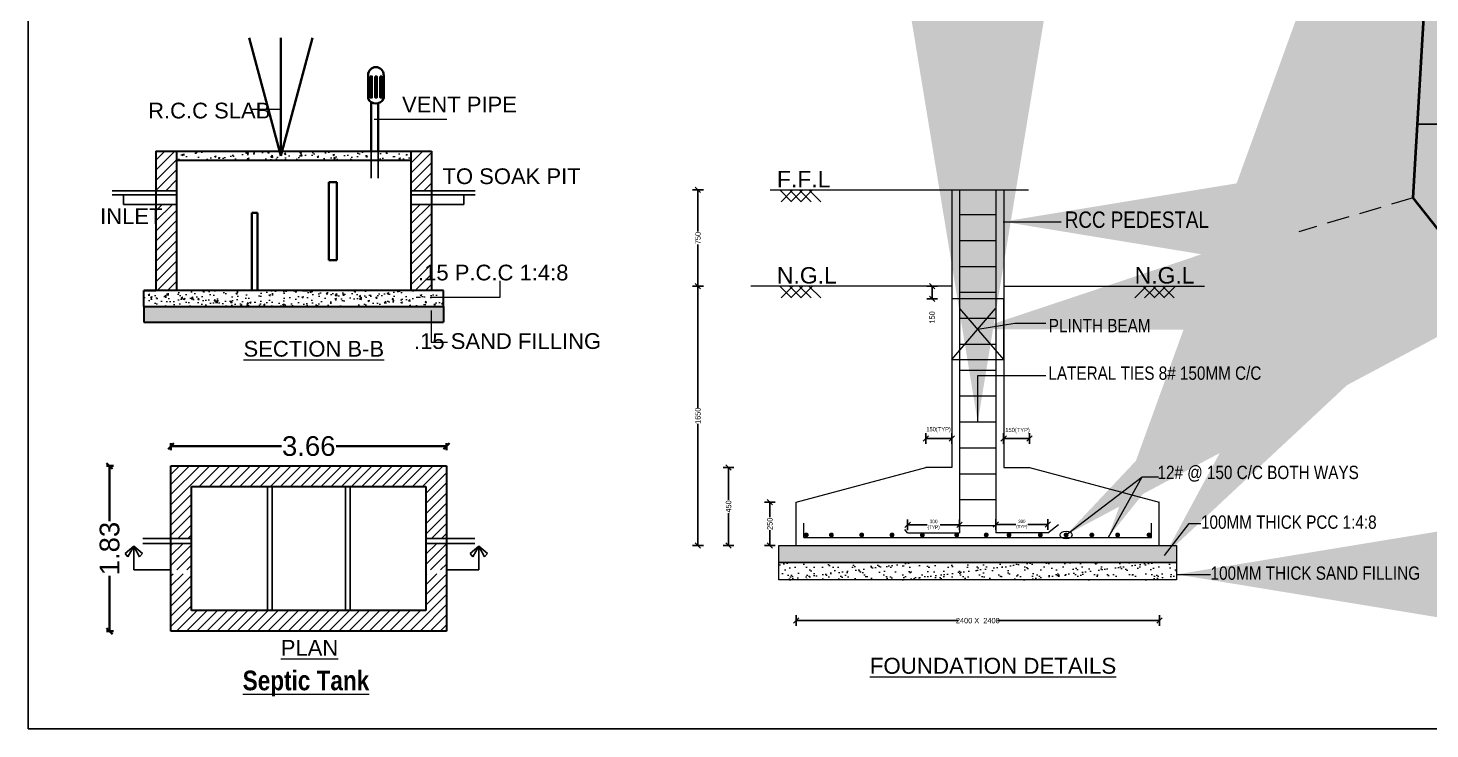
# Model space of a CAD drawing. Header units: metres. Extents: x 2792 to 3145, y -72 to 111.
# Drawn here: x 2791.7 to 2870, y -72 to -32.8 of the extents above; entities that cross this region are included whole.
import ezdxf
from ezdxf.enums import TextEntityAlignment as Align

# ---------------------------------------------------------------- set-up
doc = ezdxf.new("R2010")
doc.units = ezdxf.units.M
doc.header["$MEASUREMENT"] = 0
doc.header["$PDMODE"] = 35
doc.linetypes.add('HIDDEN', pattern=[0.375, 0.25, -0.125])
doc.linetypes.add('HIDDEN2', pattern=[4.7625, 3.175, -1.5875])
for name, color, linetype in [('A-HATC-WALL-200', 8, 'Continuous'), ('BLK_1_LVL_0_REAR_SETBACK', 11, 'Continuous'), ('K60 SILENCER', 6, 'Continuous'), ('plinth', 7, 'Continuous'), ('PLOT_BOUNDARY', 70, 'Continuous'), ('RWH_1', 130, 'Continuous'), ('THIN', 8, 'Continuous')]:
    doc.layers.add(name, color=color, linetype=linetype)
for name, color, linetype, lineweight in [('DIMENSION', 2, 'Continuous', 35), ('FMB', 1, 'Continuous', 35), ('FMB DIM', 3, 'Continuous', 25), ('hatch', 251, 'Continuous', 0), ('Text', 7, 'Continuous', 5), ('WALL', 7, 'Continuous', 30)]:
    doc.layers.add(name, color=color, linetype=linetype, lineweight=lineweight)
doc.styles.add('jt', font='arial.ttf')
doc.styles.add('RD', font='ARIALN.TTF', dxfattribs={"height": 2})
doc.styles.add('SKR', font='ARIALN.TTF')
doc.styles.get("Standard").update_dxf_attribs({"font": 'arial.ttf'})
doc.styles.add('style1', font='times.ttf', dxfattribs={"height": 11})
doc.dimstyles.new('AAAA', dxfattribs={"dimtxt": 300, "dimasz": 230, "dimexe": 500, "dimexo": 300, "dimgap": 75, "dimtad": 1, "dimdec": 1, "dimdsep": 46, "dimtxsty": 'style1', "dimblk": 'ARCHTICK', "dimcen": 2.5, "dimdle": 500, "dimclrd": 254, "dimclre": 254, "dimadec": 0, "dimazin": 0, "dimtm": 1e-09, "dimtfac": 0.5, "dimtdec": 1, "dimtix": 1, "dimtofl": 0, "dimtmove": 2, "dimatfit": 0, "dimfxl": 0, "dimtolj": 1, "dimtzin": 0, "dimlwd": 0, "dimlwe": 0, "dimarcsym": 0})
doc.dimstyles.new('FMB', dxfattribs={"dimtxt": 2, "dimasz": 0.15, "dimexe": 0.15, "dimexo": 0.15, "dimgap": 0.05, "dimtad": 1, "dimdec": 1, "dimzin": 1, "dimdsep": 46, "dimtxsty": 'RD', "dimblk": 'OBLIQUE', "dimcen": 2.5, "dimdle": 0.15, "dimse1": 1, "dimse2": 1, "dimsd1": 1, "dimsd2": 1, "dimclrd": 5, "dimclre": 5, "dimadec": 0, "dimazin": 0, "dimtfac": 1, "dimtdec": 1, "dimtmove": 0, "dimatfit": 3, "dimldrblk": 'OBLIQUE', "dimfxl": 0, "dimlwd": -1, "dimlwe": -1, "dimarcsym": 0})
doc.dimstyles.new('grid dim-2', dxfattribs={"dimtxt": 450, "dimasz": 250, "dimexe": 150, "dimexo": 125, "dimgap": 100, "dimtad": 1, "dimdec": 0, "dimdsep": 46, "dimtxsty": 'style1', "dimblk": 'ARCHTICK', "dimcen": 0, "dimdle": 150, "dimclrd": 254, "dimclre": 254, "dimadec": 0, "dimazin": 0, "dimtm": 1e-09, "dimtfac": 0.5, "dimtdec": 0, "dimtix": 1, "dimtofl": 0, "dimtmove": 0, "dimatfit": 0, "dimfxl": 0, "dimtolj": 1, "dimtzin": 0, "dimlwd": 0, "dimlwe": 0, "dimarcsym": 0})
doc.dimstyles.new('grid dim-4', dxfattribs={"dimtxt": 300, "dimasz": 150, "dimexe": 100, "dimexo": 100, "dimgap": 50, "dimtad": 1, "dimdec": 0, "dimdsep": 46, "dimtxsty": 'style1', "dimblk": 'ARCHTICK', "dimcen": 0, "dimdle": 100, "dimclrd": 254, "dimclre": 254, "dimadec": 0, "dimazin": 0, "dimtm": 1e-09, "dimtfac": 0.5, "dimtdec": 0, "dimtix": 1, "dimtofl": 0, "dimtmove": 0, "dimatfit": 0, "dimfxl": 0, "dimtolj": 1, "dimtzin": 0, "dimlwd": 0, "dimlwe": 0, "dimarcsym": 0})
doc.dimstyles.new('jt', dxfattribs={"dimtxt": 8, "dimasz": 6, "dimexe": 5.5, "dimexo": 8, "dimgap": 2.5, "dimtad": 0, "dimdec": 1, "dimzin": 3, "dimdsep": 46, "dimlunit": 4, "dimtxsty": 'jt', "dimblk": 'OBLIQUE', "dimcen": 0, "dimclrd": 5, "dimclre": 5, "dimclrt": 256, "dimadec": 1, "dimazin": 0, "dimtfac": 1, "dimtdec": 1, "dimtix": 1, "dimtofl": 0, "dimtmove": 0, "dimatfit": 3, "dimldrblk": 'OPEN30', "dimfxl": 0, "dimfrac": 1, "dimtolj": 1, "dimtzin": 0, "dimlwd": 15, "dimlwe": 15, "dimarcsym": 0})
doc.dimstyles.new('SKR12', dxfattribs={"dimtxt": 0.3, "dimasz": 0.3, "dimexe": 0.3, "dimexo": 0.0625, "dimgap": 0.09, "dimtad": 0, "dimzin": 0, "dimdsep": 46, "dimtxsty": 'SKR', "dimblk": 'OBLIQUE', "dimcen": 0.09, "dimclrd": 8, "dimclre": 8, "dimadec": 0, "dimazin": 0, "dimtfac": 1, "dimtofl": 0, "dimtmove": 2, "dimatfit": 3, "dimfxl": 0, "dimtolj": 1, "dimtzin": 0, "dimarcsym": 0})
pattern_1 = [(45, (-16905.7839, -10291.62363), (-0.257799338, 0.257799338), [])]
pattern_2 = [(45, (-16888.9839, -10291.62363), (-0.257799338, 0.257799338), [])]
pattern_3 = [(50, (-351.0795, -529.0571), (0.8368035, -0.0732108), [0.0875, -0.9625]), (355, (-351.0795, -529.0571), (-0.16187655, 0.8775575), [0.07, -0.77]), (100.45144, (-351.0098, -529.0632), (0.674927, 0.8043466), [0.07436355, -0.8179991]), (46.1842, (-351.0795, -528.8238), (1.2451148, -0.1931058), [0.13125, -1.44375]), (96.63564, (-350.9757, -528.8399), (1.0904389, 1.1364717), [0.1115454, -1.2269993]), (351.18416, (-351.0795, -528.8238), (1.0904389, 1.1364717), [0.105, -1.155]), (21, (-350.9628, -528.8821), (0.69639154, -0.469722), [0.0875, -0.9625]), (326, (-350.9628, -528.8821), (0.2838679, 0.84600835), [0.07, -0.77]), (71.45144, (-350.9048, -528.92125), (0.9802594, 0.3762863), [0.07436355, -0.8179991]), (37.5, (-351.0795, -529.0571), (0.0141865, 0.38837615), [0, -0.76066664, 0, -0.78166664, 0, -0.77291664]), (7.5, (-351.0795, -529.0571), (0.30691445, 0.46014698), [0, -0.44566665, 0, -0.74316664, 0, -0.29458332]), (327.5, (-351.33967, -529.0571), (0.62279282, -0.02631402), [0, -0.29166666, 0, -0.90999997, 0, -1.20749996]), (317.5, (-351.45633, -529.0571), (0.68038384, 0.11678914), [0, -0.37916665, 0, -0.6043333, 0, -0.85749997])]

# ---------------------------------------------------------------- blocks, each defined once
blk = doc.blocks.new('*D146')
at = {"layer": 'Defpoints', "color": 0}
for p in [(2870.534, -5.894), (2871.236, -5.935), (2869.099, -42.272)]:
    blk.add_point(p, dxfattribs=at)
at = {"layer": 'FMB DIM', "color": 0, "insert": (2868.396, -24), "char_height": 2, "attachment_point": 5, "rotation": 86.63399, "style": 'RD'}
blk.add_mtext('36.4', dxfattribs=at)
blk = doc.blocks.new('_Oblique')
at = {"color": 0, "linetype": 'ByBlock', "lineweight": -2}
blk.add_line((-0.5, -0.5), (0.5, 0.5), dxfattribs=at)
blk = doc.blocks.new('*D147')
at = {"layer": 'Defpoints', "color": 0}
for p in [(2869.099, -42.272), (2883.369, -60.31), (2881.1, -62.105)]:
    blk.add_point(p, dxfattribs=at)
at = {"layer": 'FMB DIM', "color": 0, "insert": (2874.804, -52.422), "char_height": 2, "attachment_point": 5, "rotation": 308.34967, "style": 'RD'}
blk.add_mtext('23.0', dxfattribs=at)
blk = doc.blocks.new('_Open30')
at = {"color": 0, "linetype": 'Continuous', "lineweight": -2}
for p, q in [((-1, 0.268), (0, 0)), ((0, 0), (-1, -0.268)), ((0, 0), (-1, 0))]:
    blk.add_line(p, q, dxfattribs=at)
blk = doc.blocks.new('_ArchTick')
at = {"color": 0, "linetype": 'ByBlock', "const_width": 0.15}
blk.add_lwpolyline([(-0.5, -0.5), (0.5, 0.5)], dxfattribs=at)
blk = doc.blocks.new('*D265')
at = {"color": 8, "lineweight": -2, "ltscale": 5}
for p, q in [((2841.883, -56.025), (2841.883, -55.425)), ((2843.332, -56.025), (2843.332, -55.425)), ((2841.883, -55.725), (2843.332, -55.725))]:
    blk.add_line(p, q, dxfattribs=at)
at = {"layer": 'Defpoints', "color": 0, "ltscale": 5}
for p in [(2843.332, -55.725), (2841.883, -57.357), (2843.332, -57.357)]:
    blk.add_point(p, dxfattribs=at)
at = {"color": 8, "lineweight": -2, "ltscale": 5, "xscale": 0.3, "yscale": 0.3, "zscale": 0.3, "rotation": 180}
blk.add_blockref('_Oblique', (2841.883, -55.725), dxfattribs=at)
at = {"color": 8, "lineweight": -2, "ltscale": 5, "xscale": 0.3, "yscale": 0.3, "zscale": 0.3}
blk.add_blockref('_Oblique', (2843.332, -55.725), dxfattribs=at)
at = {"color": 0, "lineweight": 9, "ltscale": 5, "insert": (2842.594, -55.245), "char_height": 0.3, "attachment_point": 5, "style": 'SKR'}
blk.add_mtext('\\A1;{\\H0.77778x;150(TYP)}', dxfattribs=at)
blk = doc.blocks.new('*D266')
at = {"color": 8, "lineweight": -2, "ltscale": 5}
for p, q in [((2846.23, -56.025), (2846.23, -55.425)), ((2847.68, -56.025), (2847.68, -55.425)), ((2847.68, -55.725), (2846.23, -55.725))]:
    blk.add_line(p, q, dxfattribs=at)
at = {"layer": 'Defpoints', "color": 0, "ltscale": 5}
for p in [(2846.23, -55.725), (2846.23, -57.357), (2847.68, -57.357)]:
    blk.add_point(p, dxfattribs=at)
at = {"color": 8, "lineweight": -2, "ltscale": 5, "xscale": 0.3, "yscale": 0.3, "zscale": 0.3, "rotation": 180}
blk.add_blockref('_Oblique', (2846.23, -55.725), dxfattribs=at)
at = {"color": 8, "lineweight": -2, "ltscale": 5, "xscale": 0.3, "yscale": 0.3, "zscale": 0.3}
blk.add_blockref('_Oblique', (2847.68, -55.725), dxfattribs=at)
at = {"color": 0, "lineweight": 9, "ltscale": 5, "insert": (2847.005, -55.287), "char_height": 0.3, "attachment_point": 5, "style": 'SKR'}
blk.add_mtext('\\A1;{\\H0.77778x;150(TYP)}', dxfattribs=at)
blk = doc.blocks.new('*D267')
at = {"color": 8, "lineweight": -2, "ltscale": 5}
for p, q in [((2833.473, -59.289), (2832.873, -59.289)), ((2833.173, -59.289), (2833.173, -60.133)), ((2833.173, -61.704), (2833.173, -60.86)), ((2833.473, -61.704), (2832.873, -61.704))]:
    blk.add_line(p, q, dxfattribs=at)
at = {"layer": 'Defpoints', "color": 0, "ltscale": 5}
for p in [(2833.173, -59.289), (2833.881, -59.289), (2833.675, -61.704)]:
    blk.add_point(p, dxfattribs=at)
at = {"color": 8, "lineweight": -2, "ltscale": 5, "xscale": 0.3, "yscale": 0.3, "zscale": 0.3}
for p, rotation in [((2833.173, -59.289), 90), ((2833.173, -61.704), 270)]:
    blk.add_blockref('_Oblique', p, dxfattribs=dict(at, rotation=rotation))
at = {"color": 0, "lineweight": 9, "ltscale": 5, "insert": (2833.173, -60.497), "char_height": 0.3, "attachment_point": 5, "rotation": 90, "style": 'SKR'}
blk.add_mtext('\\A1;250', dxfattribs=at)
blk = doc.blocks.new('*D268')
at = {"color": 8, "lineweight": -2, "ltscale": 5}
for p, q in [((2831.165, -57.357), (2830.565, -57.357)), ((2830.865, -57.357), (2830.865, -59.164)), ((2830.865, -61.704), (2830.865, -59.897)), ((2831.165, -61.704), (2830.565, -61.704))]:
    blk.add_line(p, q, dxfattribs=at)
at = {"layer": 'Defpoints', "color": 0, "ltscale": 5}
for p in [(2830.865, -57.357), (2841.689, -57.357), (2833.675, -61.704)]:
    blk.add_point(p, dxfattribs=at)
at = {"color": 8, "lineweight": -2, "ltscale": 5, "xscale": 0.3, "yscale": 0.3, "zscale": 0.3}
for p, rotation in [((2830.865, -57.357), 90), ((2830.865, -61.704), 270)]:
    blk.add_blockref('_Oblique', p, dxfattribs=dict(at, rotation=rotation))
at = {"color": 0, "lineweight": 9, "ltscale": 5, "insert": (2830.865, -59.531), "char_height": 0.3, "attachment_point": 5, "rotation": 90, "style": 'SKR'}
blk.add_mtext('\\A1;450', dxfattribs=at)
blk = doc.blocks.new('*D269')
at = {"color": 8, "lineweight": -2, "ltscale": 5}
for p, q in [((2829.456, -47.212), (2828.856, -47.212)), ((2829.156, -47.212), (2829.156, -54.013)), ((2829.156, -61.704), (2829.156, -54.904)), ((2829.456, -61.704), (2828.856, -61.704))]:
    blk.add_line(p, q, dxfattribs=at)
at = {"layer": 'Defpoints', "color": 0, "ltscale": 5}
for p in [(2829.156, -47.212), (2833.159, -47.212), (2833.285, -61.704)]:
    blk.add_point(p, dxfattribs=at)
at = {"color": 8, "lineweight": -2, "ltscale": 5, "xscale": 0.3, "yscale": 0.3, "zscale": 0.3}
for p, rotation in [((2829.156, -47.212), 90), ((2829.156, -61.704), 270)]:
    blk.add_blockref('_Oblique', p, dxfattribs=dict(at, rotation=rotation))
at = {"color": 0, "lineweight": 9, "ltscale": 5, "insert": (2829.156, -54.458), "char_height": 0.3, "attachment_point": 5, "rotation": 90, "style": 'SKR'}
blk.add_mtext('\\A1;1650', dxfattribs=at)
blk = doc.blocks.new('*D270')
at = {"color": 8, "lineweight": -2, "ltscale": 5}
for p, q in [((2840.868, -60.856), (2840.868, -60.256)), ((2843.767, -60.856), (2843.767, -60.256)), ((2840.868, -60.556), (2841.955, -60.556)), ((2843.767, -60.556), (2842.68, -60.556))]:
    blk.add_line(p, q, dxfattribs=at)
at = {"layer": 'Defpoints', "color": 0, "ltscale": 5}
for p in [(2840.868, -60.998), (2843.767, -60.556), (2843.767, -60.998)]:
    blk.add_point(p, dxfattribs=at)
at = {"color": 8, "lineweight": -2, "ltscale": 5, "xscale": 0.3, "yscale": 0.3, "zscale": 0.3, "rotation": 180}
blk.add_blockref('_Oblique', (2840.868, -60.556), dxfattribs=at)
at = {"color": 8, "lineweight": -2, "ltscale": 5, "xscale": 0.3, "yscale": 0.3, "zscale": 0.3}
blk.add_blockref('_Oblique', (2843.767, -60.556), dxfattribs=at)
at = {"color": 0, "lineweight": 9, "ltscale": 5, "insert": (2842.318, -60.556), "char_height": 0.3, "attachment_point": 5, "style": 'SKR'}
blk.add_mtext('\\A1;{\\H0.63636x;300\\P(TYP)}', dxfattribs=at)
blk = doc.blocks.new('*D271')
at = {"color": 8, "lineweight": -2, "ltscale": 5}
for p, q in [((2845.796, -60.832), (2845.796, -60.232)), ((2848.694, -60.832), (2848.694, -60.232)), ((2845.796, -60.532), (2846.905, -60.532)), ((2848.694, -60.532), (2847.584, -60.532))]:
    blk.add_line(p, q, dxfattribs=at)
at = {"layer": 'Defpoints', "color": 0, "ltscale": 5}
for p in [(2845.796, -60.532), (2845.796, -60.998), (2848.694, -60.998)]:
    blk.add_point(p, dxfattribs=at)
at = {"color": 8, "lineweight": -2, "ltscale": 5, "xscale": 0.3, "yscale": 0.3, "zscale": 0.3, "rotation": 180}
blk.add_blockref('_Oblique', (2845.796, -60.532), dxfattribs=at)
at = {"color": 8, "lineweight": -2, "ltscale": 5, "xscale": 0.3, "yscale": 0.3, "zscale": 0.3}
blk.add_blockref('_Oblique', (2848.694, -60.532), dxfattribs=at)
at = {"color": 0, "lineweight": 9, "ltscale": 5, "insert": (2847.245, -60.532), "char_height": 0.3, "attachment_point": 5, "style": 'SKR'}
blk.add_mtext('\\A1;{\\H0.58333x;300\\P(TYP)}', dxfattribs=at)
blk = doc.blocks.new('*D272')
at = {"color": 8, "lineweight": -2, "ltscale": 5}
for p, q in [((2834.646, -65.613), (2834.646, -66.213)), ((2854.926, -65.613), (2854.926, -66.213)), ((2834.646, -65.913), (2843.687, -65.913)), ((2854.926, -65.913), (2845.885, -65.913))]:
    blk.add_line(p, q, dxfattribs=at)
at = {"layer": 'Defpoints', "color": 0, "ltscale": 5}
for p in [(2834.646, -63.408), (2854.926, -63.408), (2854.926, -65.913)]:
    blk.add_point(p, dxfattribs=at)
at = {"color": 8, "lineweight": -2, "ltscale": 5, "xscale": 0.3, "yscale": 0.3, "zscale": 0.3, "rotation": 180}
blk.add_blockref('_Oblique', (2834.646, -65.913), dxfattribs=at)
at = {"color": 8, "lineweight": -2, "ltscale": 5, "xscale": 0.3, "yscale": 0.3, "zscale": 0.3}
blk.add_blockref('_Oblique', (2854.926, -65.913), dxfattribs=at)
at = {"color": 0, "lineweight": 9, "ltscale": 5, "insert": (2844.786, -65.913), "char_height": 0.3, "attachment_point": 5, "style": 'SKR'}
blk.add_mtext('\\A1;2400 X  2400', dxfattribs=at)
blk = doc.blocks.new('*D273')
at = {"color": 8, "lineweight": -2, "ltscale": 5}
for p, q in [((2842.536, -47.212), (2841.936, -47.212)), ((2842.236, -47.923), (2842.236, -47.212)), ((2842.536, -47.923), (2841.936, -47.923))]:
    blk.add_line(p, q, dxfattribs=at)
at = {"layer": 'Defpoints', "color": 0, "ltscale": 5}
for p in [(2842.236, -47.212), (2843.332, -47.212), (2843.332, -47.923)]:
    blk.add_point(p, dxfattribs=at)
at = {"color": 8, "lineweight": -2, "ltscale": 5, "xscale": 0.3, "yscale": 0.3, "zscale": 0.3}
for p, rotation in [((2842.236, -47.212), 90), ((2842.236, -47.923), 270)]:
    blk.add_blockref('_Oblique', p, dxfattribs=dict(at, rotation=rotation))
at = {"color": 0, "lineweight": 9, "ltscale": 5, "insert": (2842.236, -48.96), "char_height": 0.3, "attachment_point": 5, "rotation": 90, "style": 'SKR'}
blk.add_mtext('\\A1;{\\C7;150}', dxfattribs=at)
blk = doc.blocks.new('*D274')
at = {"color": 8, "lineweight": -2, "ltscale": 5}
for p, q in [((2829.456, -41.834), (2828.856, -41.834)), ((2829.156, -41.834), (2829.156, -44.163)), ((2829.156, -47.212), (2829.156, -44.884)), ((2829.456, -47.212), (2828.856, -47.212))]:
    blk.add_line(p, q, dxfattribs=at)
at = {"layer": 'Defpoints', "color": 0, "ltscale": 5}
for p in [(2829.156, -41.834), (2833.188, -41.834), (2832.873, -47.212)]:
    blk.add_point(p, dxfattribs=at)
at = {"color": 8, "lineweight": -2, "ltscale": 5, "xscale": 0.3, "yscale": 0.3, "zscale": 0.3}
for p, rotation in [((2829.156, -41.834), 90), ((2829.156, -47.212), 270)]:
    blk.add_blockref('_Oblique', p, dxfattribs=dict(at, rotation=rotation))
at = {"color": 0, "lineweight": 9, "ltscale": 5, "insert": (2829.156, -44.523), "char_height": 0.3, "attachment_point": 5, "rotation": 90, "style": 'SKR'}
blk.add_mtext('\\A1;750', dxfattribs=at)
blk = doc.blocks.new('sEPTIC')
at = {"layer": 'hatch'}
h = blk.add_hatch(dxfattribs=at)
h.set_pattern_fill('ANSI31', color=256, scale=2.916667, style=0)
h.set_pattern_definition(pattern_2)
h.paths.add_polyline_path([(334.743, -63.896), (334.743, -61.886), (333.693, -61.886), (333.693, -63.896)])
h = blk.add_hatch(dxfattribs=at)
h.set_pattern_fill('AR-CONC', color=256, scale=0.116667, style=0)
h.set_pattern_definition(pattern_3)
h.paths.add_polyline_path([(334.743, -61.886), (334.743, -62.34), (344.627, -62.34), (344.627, -61.886)])
h.paths.add_polyline_path([(346.643, -62.34), (346.643, -61.886), (344.987, -61.886), (344.987, -62.34)])
h = blk.add_hatch(dxfattribs=at)
h.set_pattern_fill('ANSI31', color=256, scale=2.916667, style=0)
h.set_pattern_definition(pattern_1)
h.paths.add_polyline_path([(347.693, -61.886), (346.643, -61.886), (346.643, -63.896), (347.693, -63.896)])
h = blk.add_hatch(dxfattribs=at)
h.set_pattern_fill('ANSI31', color=256, scale=2.916667, style=0)
h.set_pattern_definition(pattern_2)
h.paths.add_polyline_path([(334.743, -64.591), (333.693, -64.591), (333.693, -68.971), (334.743, -68.971)])
h = blk.add_hatch(dxfattribs=at)
h.set_pattern_fill('ANSI31', color=256, scale=2.916667, style=0)
h.set_pattern_definition(pattern_1)
h.paths.add_polyline_path([(347.693, -64.591), (346.643, -64.591), (346.643, -68.971), (347.693, -68.971)])
h = blk.add_hatch(dxfattribs=at)
h.set_pattern_fill('AR-CONC', color=256, scale=0.116667, style=0)
h.set_pattern_definition(pattern_3)
h.paths.add_polyline_path([(333.088, -68.971), (333.088, -69.778), (348.299, -69.778), (348.299, -68.971)])
h = blk.add_hatch(dxfattribs=at)
h.set_pattern_fill('AR-SAND', color=256, scale=0.175, style=0)
h.set_pattern_definition([(37.5, (-351.0795, -529.0571), (-0.01102384, 0.33719415), [0, -0.26599999, 0, -0.29749999, 0, -0.28437499]), (7.5, (-351.0795, -529.0571), (0.3097109, 0.49387554), [0, -0.143499995, 0, -0.23974999, 0, -0.091875]), (327.5, (-351.29475, -529.0571), (0.54497481, 0.00099033), [0, -0.0875, 0, -0.31499999, 0, -0.411249985]), (317.5, (-351.29475, -529.0571), (0.52607214, 0.15359322), [0, -0.04375, 0, -0.20649999, 0, -0.23624999])])
h.paths.add_polyline_path([(348.299, -70.585), (348.299, -69.778), (333.088, -69.778), (333.088, -70.585)])
h = blk.add_hatch(dxfattribs=at)
h.set_pattern_fill('ANSI31', color=256, scale=2.916667, style=0)
h.set_pattern_definition([(45, (-350.314, -528.6873), (-0.25779934, 0.25779934), [])])
h.paths.add_polyline_path([(334.459, -77.893), (334.459, -81.584), (335.509, -81.584), (335.509, -78.943), (347.409, -78.943), (347.409, -81.584), (348.459, -81.584), (348.459, -77.893)])
h.paths.add_polyline_path([(334.459, -86.293), (348.459, -86.293), (348.459, -83.372), (348.459, -83.372), (347.409, -83.372), (347.409, -85.243), (335.509, -85.243), (335.509, -83.372), (334.459, -83.372)])
h.paths.add_polyline_path([(348.459, -81.834), (347.409, -81.834), (347.409, -83.183), (348.459, -83.183)])
h.paths.add_polyline_path([(335.509, -81.834), (334.459, -81.834), (334.459, -83.183), (334.459, -83.183), (335.509, -83.183)])
at = {"layer": 'DIMENSION', "color": 8}
for p, q in [((334.459, -77.087), (334.459, -76.737)), ((334.459, -76.887), (340.072, -76.887)), ((348.459, -76.887), (342.846, -76.887)), ((348.459, -77.087), (348.459, -76.737)), ((331.542, -77.893), (331.192, -77.893)), ((331.342, -77.893), (331.342, -80.697)), ((331.342, -86.293), (331.342, -83.488)), ((331.542, -86.293), (331.192, -86.293))]:
    blk.add_line(p, q, dxfattribs=at)
at = {"layer": 'THIN', "lineweight": -2}
for p, q in [((344.472, -59.211), (344.472, -58.006)), ((345.265, -59.211), (345.265, -58.006)), ((344.627, -61.886), (344.627, -59.391)), ((344.987, -61.886), (344.987, -59.448)), ((342.471, -63.466), (342.471, -67.423)), ((342.883, -63.466), (342.471, -63.466)), ((342.883, -63.466), (342.883, -67.423)), ((338.566, -65.014), (338.566, -68.971)), ((338.566, -65.014), (338.854, -65.014)), ((338.854, -65.014), (338.854, -68.971)), ((342.883, -67.423), (342.471, -67.423)), ((341.142, -68.971), (341.43, -68.971))]:
    blk.add_line(p, q, dxfattribs=at)
at = {"layer": 'THIN', "linetype": 'HIDDEN2', "ltscale": 20}
for p, q in [((344.627, -61.886), (344.627, -63.249)), ((344.987, -61.886), (344.987, -63.249)), ((333.693, -63.896), (331.479, -63.896)), ((333.693, -63.896), (334.743, -63.896)), ((347.693, -63.896), (346.643, -63.896)), ((347.693, -63.896), (349.908, -63.896)), ((333.693, -64.112), (331.479, -64.112)), ((332.053, -64.112), (332.053, -64.591)), ((333.693, -64.591), (332.053, -64.591)), ((333.693, -64.112), (334.743, -64.112)), ((333.693, -64.591), (334.743, -64.591)), ((347.693, -64.112), (346.643, -64.112)), ((347.693, -64.591), (346.643, -64.591)), ((347.693, -64.112), (349.908, -64.112)), ((347.693, -64.591), (349.334, -64.591)), ((349.334, -64.112), (349.334, -64.591)), ((334.459, -81.584), (333.026, -81.584)), ((334.459, -81.834), (333.026, -81.834)), ((334.459, -81.584), (335.509, -81.584)), ((334.459, -81.834), (335.509, -81.834)), ((348.459, -81.584), (347.409, -81.584)), ((348.459, -81.834), (347.409, -81.834)), ((348.459, -81.584), (349.891, -81.584)), ((348.459, -81.834), (349.891, -81.834))]:
    blk.add_line(p, q, dxfattribs=at)
at = {"layer": 'THIN'}
for p, q in [((339.359, -85.243), (339.359, -78.943)), ((339.592, -85.243), (339.592, -78.943)), ((343.326, -85.243), (343.326, -78.943)), ((343.559, -85.243), (343.559, -78.943)), ((332.566, -81.969), (332.126, -82.347)), ((332.126, -82.347), (332.269, -82.514)), ((332.269, -82.514), (332.566, -81.969)), ((332.566, -83.183), (332.566, -81.969)), ((332.566, -81.969), (333.006, -82.347)), ((332.863, -82.514), (332.566, -81.969)), ((333.006, -82.347), (332.863, -82.514)), ((350.092, -81.969), (349.652, -82.347)), ((349.652, -82.347), (349.795, -82.514)), ((349.795, -82.514), (350.092, -81.969)), ((350.092, -83.183), (350.092, -81.969)), ((350.092, -81.969), (350.532, -82.347)), ((350.389, -82.514), (350.092, -81.969)), ((350.532, -82.347), (350.389, -82.514)), ((348.459, -83.183), (350.092, -83.183))]:
    blk.add_line(p, q, dxfattribs=at)
at = {"layer": 'THIN', "lineweight": -2}
for points in [[(344.587, -58.082), (344.587, -59.16), (344.664, -59.16), (344.664, -58.082)], [(344.841, -58.082), (344.841, -59.16), (344.917, -59.16), (344.917, -58.082)], [(345.095, -58.082), (345.095, -59.16), (345.171, -59.16), (345.171, -58.082)]]:
    blk.add_lwpolyline(points, close=True, dxfattribs=at)
at = {"layer": 'THIN'}
blk.add_lwpolyline([(332.566, -83.183), (334.459, -83.183), (334.459, -83.183)], dxfattribs=at)
at = {"layer": 'THIN', "lineweight": -2}
for centre, radius, start, end in [((344.868, -58.006), 0.396, 0, 180), ((344.868, -59.027), 0.437, 204.933, 335.067)]:
    blk.add_arc(centre, radius, start, end, dxfattribs=at)
at = {"layer": 'WALL'}
for p, q in [((333.693, -61.886), (333.693, -68.971)), ((333.693, -61.886), (334.743, -61.886)), ((333.693, -61.886), (346.643, -61.886)), ((334.743, -61.886), (334.743, -68.971)), ((346.643, -61.886), (346.643, -68.971)), ((346.643, -61.886), (347.693, -61.886)), ((347.693, -61.886), (347.693, -68.971)), ((334.743, -62.34), (346.643, -62.34)), ((333.088, -69.778), (333.088, -68.971)), ((333.088, -68.971), (333.693, -68.971)), ((348.299, -68.971), (333.088, -68.971)), ((348.299, -69.778), (348.299, -68.971)), ((333.088, -69.778), (348.299, -69.778)), ((333.088, -69.778), (333.088, -70.585)), ((348.299, -69.778), (348.299, -70.585)), ((333.088, -70.585), (348.299, -70.585))]:
    blk.add_line(p, q, dxfattribs=at)
at = {"layer": 'WALL', "ltscale": 3}
for p, q in [((334.459, -86.293), (334.459, -77.893)), ((334.459, -77.893), (348.459, -77.893)), ((348.459, -77.893), (348.459, -86.293)), ((335.509, -85.243), (335.509, -78.943)), ((335.509, -78.943), (347.409, -78.943)), ((347.409, -78.943), (347.409, -85.243)), ((347.409, -85.243), (335.509, -85.243)), ((348.459, -86.293), (334.459, -86.293))]:
    blk.add_line(p, q, dxfattribs=at)
at = {"layer": 'DIMENSION', "color": 8}
for p, xscale, yscale, zscale, rotation in [((334.459, -76.887), 0.2999999999999999, 0.2999999999999999, 0.2999999999999999, 180), ((331.342, -77.893), 0.3, 0.3, 0.3, 90), ((331.342, -86.293), 0.2999999999999999, 0.2999999999999999, 0.2999999999999999, 270)]:
    blk.add_blockref('_Oblique', p, dxfattribs=dict(at, xscale=xscale, yscale=yscale, zscale=zscale, rotation=rotation))
at = {"layer": 'DIMENSION', "color": 8, "xscale": 0.2999999999999999, "yscale": 0.2999999999999999, "zscale": 0.2999999999999999}
blk.add_blockref('_Oblique', (348.459, -76.887), dxfattribs=at)
at = {"layer": 'DIMENSION', "insert": (341.459, -76.887), "char_height": 9, "width": 8.72819, "attachment_point": 5}
blk.add_mtext('\\A1;{\\H0.11111x;3.66}', dxfattribs=at)
at = {"layer": 'DIMENSION', "insert": (331.342, -82.093), "char_height": 9, "width": 30.4954, "attachment_point": 5, "rotation": 90}
blk.add_mtext('\\A1;{\\H0.11111x;1.83}', dxfattribs=at)
at = {"layer": 'Text'}
for s, p in [('VENT PIPE', (346.199, -59.909)), ('R.C.C SLAB', (333.298, -60.218)), ('TO SOAK PIT', (348.255, -63.558)), ('INLET', (330.859, -65.585)), ('%%USECTION B-B', (338.146, -72.333)), ('%%UPLAN', (340.036, -87.537))]:
    blk.add_text(s, height=0.8, dxfattribs=at).set_placement(p)
for s, p in [('.15 P.C.C 1:4:8', (354.651, -68.056)), ('.15 SAND FILLING', (356.31, -71.542))]:
    blk.add_text(s, height=0.8, dxfattribs=at).set_placement(p, align=Align.MIDDLE_RIGHT)
at = {"layer": 'Text', "insert": (338.103, -88.301), "char_height": 1, "width": 6.44869, "attachment_point": 1}
blk.add_mtext('{\\fArial Narrow|b1|i0|c0|p34;\\LSeptic Tank}', dxfattribs=at)
at = {"layer": 'THIN'}
blk.add_leader([(340.04, -62.122), (340.04, -59.769), (338.541, -59.769)], dimstyle='jt', override={"dimclrd": 256, "dimtmove": 2}, dxfattribs=at)
at = {"layer": 'THIN', "has_arrowhead": 0}
for points in [[(344.779, -60.254), (348.481, -60.254)], [(347.645, -69.313), (351.19, -69.313), (351.19, -68.47)], [(347.68, -69.98), (347.68, -71.596), (348.5, -71.596)]]:
    blk.add_leader(points, dimstyle='jt', override={"dimclrd": 256, "dimtmove": 2}, dxfattribs=at)

msp = doc.modelspace()

# ---------------------------------------------------------------- hatches: boundary and pattern name
at = {"lineweight": 9, "ltscale": 5}
h = msp.add_hatch(dxfattribs=at)
h.set_pattern_fill('AR-SAND', scale=0.343521)
h.set_pattern_definition([(37.5, (-1763.2058, -8.89224), (-0.021639556, 0.66190486), [0, -0.52215226, 0, -0.58398608, 0, -0.55822199]), (7.5, (-1763.2058, -8.8922), (0.60795586, 0.96946707), [0, -0.281687404, 0, -0.47062408, 0, -0.180348643]), (327.5, (-1763.6283, -8.89224), (1.06977383, 0.001944005), [0, -0.17176061, 0, -0.618338205, 0, -0.80727488]), (317.5, (-1763.6283, -8.8922), (1.0326683, 0.30150019), [0, -0.085880306, 0, -0.405355045, 0, -0.463753654])])
h.paths.add_polyline_path([(2855.89196, -63.63673), (2855.89196, -62.67057), (2833.67527, -62.67057), (2833.67527, -63.63673)])
at = {"layer": 'A-HATC-WALL-200', "lineweight": -3, "ltscale": 1000}
h = msp.add_hatch(dxfattribs=at)
h.set_pattern_fill('HEX', color=253)
h.set_pattern_definition([(0, (-1565.27826, 64.48317), (0, 0.216506351), [0.125, -0.25]), (120, (-1565.27826, 64.48317), (-0.1875, -0.108253175), [0.125, -0.25]), (60, (-1565.15326, 64.48317), (-0.1875, 0.108253175), [0.125, -0.25])])
h.paths.add_polyline_path([(2901.15254, -53.49392), (2901.06144, -52.45791), (2883.71352, -59.1069), (2883.40548, -60.2959)], flags=17)
h.paths.add_polyline_path([(2926.88268, -43.63224), (2927.86108, -28.0022), (2926.85378, -28.0876), (2925.92477, -42.92845), (2907.86906, -49.84873), (2907.96015, -50.88475)], flags=17)
h.paths.add_polyline_path([(2931.00711, 22.25542), (2930.00571, 22.26431), (2927.29652, -21.01491), (2928.30382, -20.92951)], flags=17)
h.paths.add_polyline_path([(2879.13843, 55.38435), (2879.13418, 56.38435), (2853.93884, 56.27734), (2852.90064, 72.84484), (2934.1285, 75.57091), (2928.52192, 105.04236), (2917.58145, 106.18521), (2851.36211, 97.39668), (2817.01214, 85.35343), (2800.27752, 24.82416), (2797.42475, 22.02028), (2871.21992, 22.8649), (2871.23587, -5.9351), (2869.09868, -42.2723), (2883.36924, -60.30979), (2883.69753, -59.11303), (2870.11932, -41.95065), (2872.23589, -5.9642), (2872.21936, 23.8764), (2799.89764, 23.04865), (2801.16985, 24.29906), (2817.8366, 84.58281), (2851.59577, 96.41893), (2917.59548, 105.1783), (2927.6785, 104.12502), (2932.92789, 76.53118), (2851.83821, 73.80975), (2852.99979, 55.27334)])
at = {"layer": 'plinth', "lineweight": 9, "ltscale": 0.1}
h = msp.add_hatch(dxfattribs=at)
h.set_pattern_fill('AR-CONC,_O', scale=0.003865)
h.set_pattern_definition([(50, (-45505.4282, 259.9405), (0.7040733824, -0.0615984096), [0.073620893, -0.809829818]), (355, (-45505.4282, 259.9405), (-0.136199911, 0.738360135), [0.058896714, -0.647863854]), (100.451, (-45505.36955, 259.9354), (0.567876017, 0.676758365), [0.062568097, -0.688249068]), (46.1842, (-45505.4282, 260.1368), (1.047615797, -0.16247736), [0.110431339, -1.214744727]), (96.6356, (-45505.3409, 260.1233), (0.917475676, 0.956204213), [0.093852146, -1.032373602]), (351.184, (-45505.4282, 260.1368), (0.917477111, 0.95620252), [0.08834507, -0.971795781]), (21, (-45505.33006, 260.08776), (0.585932954, -0.395216732), [0.073620893, -0.809829818]), (326, (-45505.33006, 260.08776), (0.23884097, 0.711815352), [0.058896714, -0.647863854]), (71.4514, (-45505.2812, 260.0548), (0.824772311, 0.316600205), [0.062568097, -0.688249068]), (37.5, (-45505.42822, 259.94052), (0.0119362587, 0.3267725685), [0, -0.640010959, 0, -0.6576799732, 0, -0.650317884]), (7.5, (-45505.42822, 259.94052), (0.2582321886, 0.38715923), [0, -0.374975746, 0, -0.6252867805, 0, -0.2478570048]), (327.5, (-45505.64712, 259.94052), (0.5240052826, -0.022139383), [0, -0.245402975, 0, -0.7656572822, 0, -1.0159683168]), (317.5, (-45505.7453, 259.9405), (0.5724620757, 0.0982635676), [0, -0.3190238676, 0, -0.5084749644, 0, -0.7214847467])])
h.paths.add_polyline_path([(2855.89196, -62.67057), (2855.89196, -61.70442), (2833.67527, -61.70442), (2833.67527, -62.67057)])

# ---------------------------------------------------------------- linework, layer by layer
at = {"color": 253, "lineweight": 9, "ltscale": 5}
msp.add_line((2844.7812, -52.21452), (2848.59132, -52.21452), dxfattribs=at)
msp.add_lwpolyline([(2791.73892, -71.97156), (2791.73892, 111.35644), (2991.48304, 111.35644), (2991.48304, -71.97156)], close=True)
at = {"color": 7, "lineweight": 9, "ltscale": 10}
for points in [[(2833.67527, -61.70442), (2855.89196, -61.70442), (2855.89196, -62.67057), (2833.67527, -62.67057)], [(2833.67527, -62.67057), (2855.89196, -62.67057), (2855.89196, -63.63673), (2833.67527, -63.63673)]]:
    msp.add_lwpolyline(points, close=True, dxfattribs=at)
at = {"layer": 'BLK_1_LVL_0_REAR_SETBACK'}
msp.add_lwpolyline([(2877.23597, 16.41546), (2871.22349, 16.41546), (2871.23587, -5.9351), (2869.34087, -38.15454), (2877.23597, -38.15454)], close=True, dxfattribs=at)
at = {"layer": 'FMB', "color": 4, "linetype": 'HIDDEN', "lineweight": 13, "ltscale": 5}
msp.add_line((2869.09868, -42.2723), (2862.70858, -44.17026), dxfattribs=at)
at = {"layer": 'FMB', "lineweight": 40}
msp.add_lwpolyline([(2917.58145, 106.18521), (2928.52192, 105.04236), (2934.1285, 75.57091), (2852.90064, 72.84484), (2853.93884, 56.27734), (2931.13814, 56.60521), (2931.78077, 34.6146), (2926.88268, -43.63224), (2883.36924, -60.30979), (2869.09868, -42.2723), (2871.23587, -5.9351), (2871.21992, 22.8649), (2797.42475, 22.02028), (2800.27752, 24.82416), (2817.01214, 85.35343), (2851.36211, 97.39668)], close=True, dxfattribs=at)
at = {"layer": 'plinth', "color": 7, "lineweight": 9, "ltscale": 0.1}
for p, q in [((2833.18814, -41.83433), (2847.61398, -41.83433)), ((2833.72707, -41.83433), (2834.38316, -42.49043)), ((2834.46345, -41.83433), (2833.80736, -42.49043)), ((2834.27053, -41.83433), (2834.92662, -42.49043)), ((2835.00691, -41.83433), (2834.35082, -42.49043)), ((2834.81399, -41.83433), (2835.47009, -42.49043)), ((2835.55037, -41.83433), (2834.89428, -42.49043)), ((2835.35745, -41.83433), (2836.01355, -42.49043)), ((2843.33197, -41.83433), (2843.33197, -57.35673)), ((2843.76674, -41.83433), (2843.76674, -60.99792)), ((2845.79566, -41.83433), (2845.79566, -60.99792)), ((2846.23043, -41.83433), (2846.23043, -57.35673)), ((2845.79566, -43.22674), (2843.76674, -43.22674)), ((2845.79566, -44.67597), (2843.76674, -44.67597)), ((2845.79566, -46.1252), (2843.76674, -46.1252)), ((2843.33197, -47.21212), (2832.10807, -47.21212)), ((2833.72707, -47.21212), (2834.38316, -47.86822)), ((2834.46345, -47.21212), (2833.80736, -47.86822)), ((2834.27053, -47.21212), (2834.92662, -47.86822)), ((2835.00691, -47.21212), (2834.35082, -47.86822)), ((2834.81399, -47.21212), (2835.47009, -47.86822)), ((2835.55037, -47.21212), (2834.89428, -47.86822)), ((2835.35745, -47.21212), (2836.01355, -47.86822)), ((2845.79566, -47.57443), (2843.76674, -47.57443)), ((2846.23043, -47.21212), (2857.45433, -47.21212)), ((2854.20495, -47.21212), (2853.54885, -47.86822)), ((2854.01203, -47.21212), (2854.66812, -47.86822)), ((2854.74841, -47.21212), (2854.09231, -47.86822)), ((2854.55549, -47.21212), (2855.21158, -47.86822)), ((2855.29187, -47.21212), (2854.63578, -47.86822)), ((2855.09895, -47.21212), (2855.75505, -47.86822)), ((2855.83533, -47.21212), (2855.17924, -47.86822)), ((2845.79566, -49.02366), (2843.76674, -49.02366)), ((2845.79566, -50.47289), (2843.76674, -50.47289)), ((2845.79566, -51.92212), (2843.76674, -51.92212)), ((2845.79566, -53.37135), (2843.76674, -53.37135)), ((2845.79566, -54.82058), (2843.76674, -54.82058)), ((2845.79566, -56.26981), (2843.76674, -56.26981)), ((2834.63659, -59.28904), (2841.88274, -57.35673)), ((2843.33197, -57.35673), (2841.88274, -57.35673)), ((2845.79566, -57.71904), (2843.76674, -57.71904)), ((2846.23043, -57.35673), (2847.67966, -57.35673)), ((2847.67966, -57.35673), (2854.91926, -59.28904)), ((2834.63659, -61.70442), (2834.63659, -59.28904)), ((2845.79566, -59.16827), (2843.76674, -59.16827)), ((2854.91926, -61.70442), (2854.91926, -59.28904)), ((2835.07136, -61.26965), (2835.07136, -60.45446)), ((2840.86828, -60.99792), (2840.71798, -60.82684)), ((2840.86828, -60.99792), (2843.76674, -60.99792)), ((2845.79566, -60.6175), (2843.76674, -60.6175)), ((2848.69412, -60.99792), (2845.79566, -60.99792)), ((2848.69412, -60.99792), (2849.28449, -60.5415)), ((2854.48449, -61.26965), (2854.48449, -60.45446)), ((2833.67527, -62.67057), (2833.67527, -61.70442)), ((2835.07136, -61.26965), (2854.48449, -61.26965))]:
    msp.add_line(p, q, dxfattribs=at)
at = {"layer": 'plinth', "color": 7, "linetype": 'HIDDEN', "lineweight": 9, "ltscale": 15}
msp.add_line((2843.33197, -51.30475), (2846.23043, -47.92321), dxfattribs=at)
for points in [[(2846.23043, -51.30475), (2843.33197, -47.92321)], [(2843.33197, -51.30475), (2846.23043, -51.30475), (2846.23043, -47.92321), (2843.33197, -47.92321), (2843.33197, -51.30475)]]:
    msp.add_lwpolyline(points, dxfattribs=at)
at = {"layer": 'plinth', "color": 7, "lineweight": 9, "ltscale": 0.1, "const_width": 0.13587}
for points in [[(2835.13625, -61.12252, 1), (2835.27212, -61.12252, 1)], [(2836.54103, -61.12252, 1), (2836.67689, -61.12252, 1)], [(2838.234, -61.12252, 1), (2838.36987, -61.12252, 1)], [(2839.92698, -61.12252, 1), (2840.06284, -61.12252, 1)], [(2841.61995, -61.12252, 1), (2841.75582, -61.12252, 1)], [(2843.54117, -61.12252, 1), (2843.67703, -61.12252, 1)], [(2845.1882, -61.12252, 1), (2845.32407, -61.12252, 1)], [(2846.4614, -61.12388, 1), (2846.59726, -61.12388, 1)], [(2848.21216, -61.12252, 1), (2848.34803, -61.12252, 1)], [(2849.64954, -61.12252, 1), (2849.78541, -61.12252, 1)], [(2851.08692, -61.12252, 1), (2851.22278, -61.12252, 1)], [(2852.52799, -61.12252, 1), (2852.66385, -61.12252, 1)], [(2854.4196, -61.12252, -1), (2854.28373, -61.12252, -1)]]:
    msp.add_lwpolyline(points, format="xyb", close=True, dxfattribs=at)
at = {"layer": 'plinth', "color": 7, "lineweight": 9, "ltscale": 0.1}
msp.add_ellipse((2849.71747, -61.12252), major_axis=(0.33549, 0), ratio=0.65356708, start_param=-1.57079633, end_param=4.71238898, dxfattribs=at)
at = {"layer": 'PLOT_BOUNDARY', "color": 70, "linetype": 'ByBlock'}
msp.add_lwpolyline([(2917.58145, 106.18521), (2928.52192, 105.04236), (2934.1285, 75.57091), (2852.90064, 72.84484), (2853.93884, 56.27734), (2931.13814, 56.60521), (2931.78077, 34.6146), (2926.88268, -43.63224), (2883.36924, -60.30979), (2869.09868, -42.2723), (2871.23587, -5.9351), (2871.21992, 22.8649), (2797.42475, 22.02028), (2800.27752, 24.82416), (2817.01214, 85.35343), (2851.36211, 97.39668)], close=True, dxfattribs=at)
at = {"layer": 'RWH_1'}
msp.add_lwpolyline([(2871.23587, -5.9351), (2869.09868, -42.2723), (2883.36924, -60.30979)], dxfattribs=at)

# ---------------------------------------------------------------- block references
at = {"layer": 'DIMENSION', "xscale": 1.099398988516872, "yscale": 1.099398988516872, "zscale": 1.099398988516872}
msp.add_blockref('sEPTIC', (2432.01804, 28.37015), dxfattribs=at)

# ---------------------------------------------------------------- texts
at = {"lineweight": 9, "ltscale": 5}
msp.add_text('%%UFOUNDATION DETAILS', height=0.8914171, dxfattribs=at).set_placement((2838.75219, -68.88263))
at = {"lineweight": 9, "ltscale": 5, "char_height": 0.744296, "attachment_point": 1}
for s, insert, width in [('{\\fArial Narrow|b0|i0|c0|p34;PLINTH BEAM}', (2848.75023, -49.04411), 12.2120741), ('{\\fArial Narrow|b0|i0|c0|p34;\\C7;LATERAL TIES 8# 150MM C/C}', (2848.73173, -51.70156), 16.7896336), ('{\\fArial Narrow|b0|i0|c0|p34;\\C7;12# @ 150 C/C BOTH WAYS}', (2854.82321, -57.25241), 17.4827644), ('{\\fArial Narrow|b0|i0|c0|p34;\\C7;100MM THICK PCC 1:4:8}', (2857.25261, -60.03219), 12.2120741), ('{\\fArial Narrow|b0|i0|c0|p34;\\C7;100MM THICK SAND FILLING}', (2857.78944, -62.88324), 18.1116736)]:
    msp.add_mtext(s, dxfattribs=dict(at, insert=insert, width=width))
at = {"layer": 'K60 SILENCER', "color": 7, "lineweight": 9}
for s, p in [('F.F.L', (2833.56646, -41.68762)), ('N.G.L', (2833.56646, -47.06541)), ('N.G.L', (2853.54892, -47.06541))]:
    msp.add_text(s, height=0.916057, dxfattribs=at).set_placement(p)
at = {"layer": 'K60 SILENCER', "color": 7, "lineweight": 9, "insert": (2853.66993, -43.501), "char_height": 0.9160566, "width": 20.6924575, "attachment_point": 5}
msp.add_mtext('{\\fArial Narrow|b0|i0|c0|p34;RCC PEDESTAL  }', dxfattribs=at)

# ---------------------------------------------------------------- dimensions: what is measured, and where the dimension line sits
at = {"color": 7, "lineweight": 9, "ltscale": 5}
for base, p1, p2, angle, text, picture, middle in [((2829.15561, -41.83433), (2832.87287, -47.21212), (2833.18814, -41.83433), 90, '750', '*D274', (2829.15561, -44.52323)), ((2829.15561, -47.21212), (2833.28473, -61.70442), (2833.15913, -47.21212), 90, '1650', '*D269', (2829.15561, -54.45827)), ((2830.86507, -57.35673), (2833.67527, -61.70442), (2841.68867, -57.35673), 90, '450', '*D268', (2830.86507, -59.53058)), ((2845.79566, -60.53203), (2848.69412, -60.99792), (2845.79566, -60.99792), 180, '{\\H0.58333x;300\\P(TYP)}', '*D271', (2847.24489, -60.53203))]:
    dim = msp.add_linear_dim(base=base, p1=p1, p2=p2, angle=angle, text=text, dimstyle='SKR12', override={"dimpost": '\\X'}, dxfattribs=at)
    dim.commit()
    dim.dimension.update_dxf_attribs({"geometry": picture, "text_midpoint": middle})
for base, p1, p2, angle, text, picture, middle in [((2842.23626, -47.21212), (2843.33197, -47.92321), (2843.33197, -47.21212), 90, '{\\C7;150}', '*D273', (2842.23626, -48.95963)), ((2846.23043, -55.72496), (2847.67966, -57.35673), (2846.23043, -57.35673), 180, '{\\H0.77778x;150(TYP)}', '*D266', (2847.00504, -55.28655)), ((2833.17281, -59.28904), (2833.67527, -61.70442), (2833.88059, -59.28904), 90, '250', '*D267', (2833.17281, -60.49673))]:
    dim = msp.add_linear_dim(base=base, p1=p1, p2=p2, angle=angle, text=text, dimstyle='SKR12', override={"dimpost": '\\X'}, dxfattribs=at)
    dim.commit()
    dim.dimension.update_dxf_attribs({"geometry": picture, "text_midpoint": middle, "dimtype": 160})
for base, p1, p2, text, picture, middle in [((2843.33197, -55.72496), (2841.88274, -57.35673), (2843.33197, -57.35673), '{\\H0.77778x;150(TYP)}', '*D265', (2842.59363, -55.24464)), ((2843.76674, -60.55636), (2840.86828, -60.99792), (2843.76674, -60.99792), '{\\H0.63636x;300\\P(TYP)}', '*D270', (2842.31751, -60.55636))]:
    dim = msp.add_linear_dim(base=base, p1=p1, p2=p2, text=text, dimstyle='SKR12', override={"dimpost": '\\X'}, dxfattribs=at)
    dim.commit()
    dim.dimension.update_dxf_attribs({"geometry": picture, "text_midpoint": middle, "dimtype": 160})
dim = msp.add_linear_dim(base=(2854.92581, -65.91272), p1=(2834.64625, -63.40771), p2=(2854.92581, -63.40771), text='2400 X  2400', dimstyle='SKR12', override={"dimpost": '\\X'}, dxfattribs=at)
dim.commit()
dim.dimension.update_dxf_attribs({"geometry": '*D272', "text_midpoint": (2844.78603, -65.91272)})
at = {"layer": 'FMB DIM'}
for p2, distance, picture, middle in [((2871.23587, -5.9351), 0.7035, '*D146', (2868.39569, -23.9995)), ((2883.36924, -60.30979), -2.894, '*D147', (2874.80441, -52.42205))]:
    dim = msp.add_aligned_dim(p1=(2869.09868, -42.2723), p2=p2, distance=distance, dimstyle='FMB', dxfattribs=at)
    dim.commit()
    dim.dimension.update_dxf_attribs({"geometry": picture, "text_midpoint": middle})

# ---------------------------------------------------------------- leaders
at = {"color": 7, "lineweight": 9, "ltscale": 10}
for points in [[(2846.19773, -43.60787), (2849.44515, -43.60787)], [(2844.7812, -49.61398), (2846.85753, -49.27857), (2848.59132, -49.27857)], [(2852.05824, -61.27555), (2853.96553, -57.87134), (2854.88145, -57.87134)], [(2855.21725, -62.265), (2856.58617, -60.48868), (2857.25008, -60.48868)], [(2855.89196, -63.32793), (2857.78944, -63.32793)]]:
    msp.add_leader(points, dimstyle='AAAA', override={"dimtad": 0}, dxfattribs=at)
at = {"color": 6, "lineweight": 9, "ltscale": 5}
msp.add_leader([(2844.7812, -54.82058), (2844.7812, -52.21452)], dimstyle='grid dim-2', override={"dimgap": 200, "dimtad": 0, "dimarcsym": 1}, dxfattribs=at)
at = {"color": 7, "lineweight": 9, "ltscale": 5}
msp.add_leader([(2849.71747, -61.12252), (2853.96553, -57.87134), (2854.52243, -57.87134)], dimstyle='grid dim-4', override={"dimtad": 0}, dxfattribs=at)

doc.saveas('drawing.dxf')
